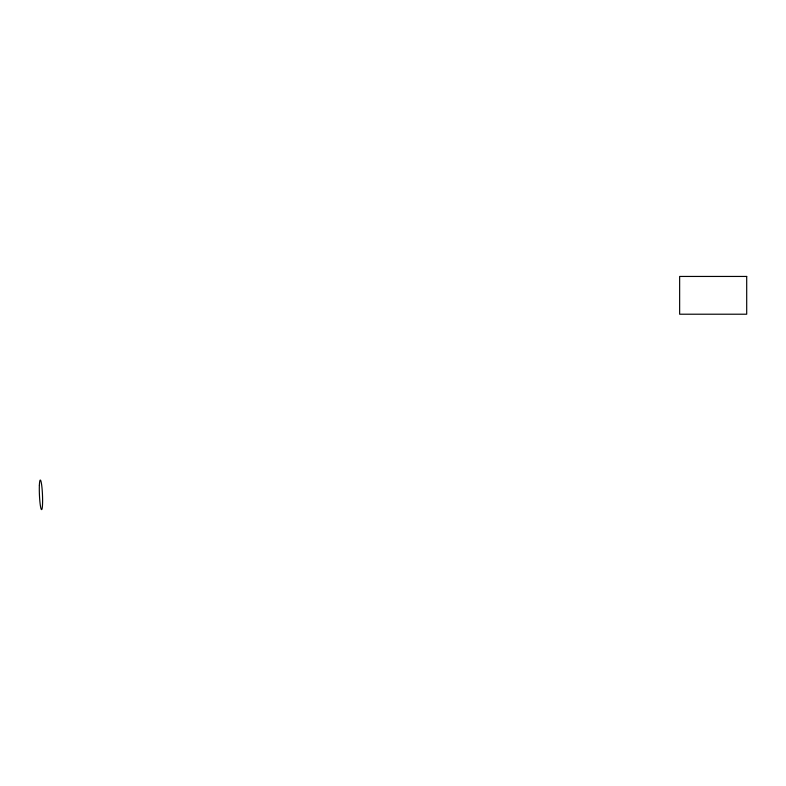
<?xml version="1.0" encoding="UTF-8"?>
<svg xmlns="http://www.w3.org/2000/svg" width="786" height="786" viewBox="0 0 786 786"><rect width="100%" height="100%" fill="white"/><g stroke="black" fill="none" stroke-linecap="round" stroke-linejoin="round"><path stroke-width="1.18" d="M746.7 276.446L679.644 276.446L679.644 314.213L746.7 314.213L746.7 276.446M39.379 485.217A14.826 1.523 87.5 0 0 41.294 509.367A14.826 1.523 87.5 0 0 42.169 489.806A14.826 1.523 87.5 0 0 39.379 485.217"/></g></svg>
